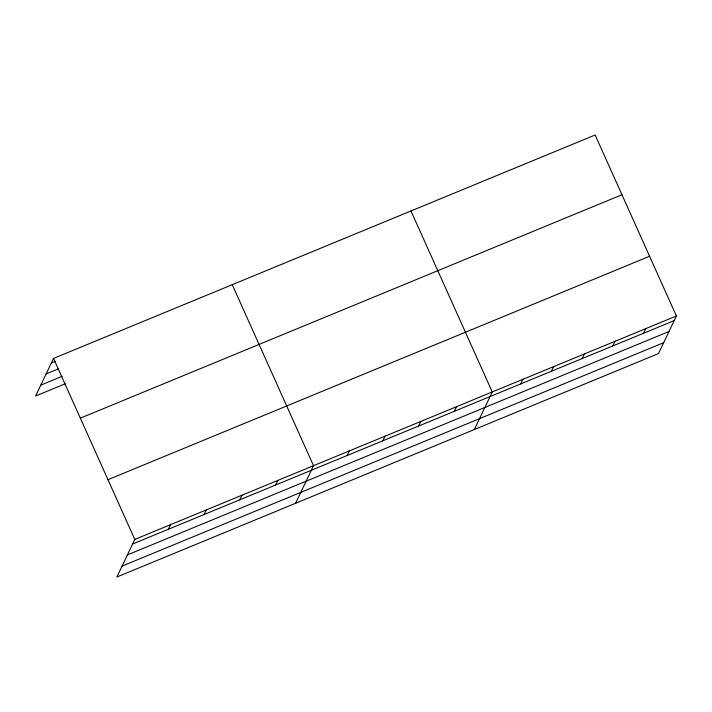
<?xml version="1.0" encoding="UTF-8"?>
<svg xmlns="http://www.w3.org/2000/svg" width="712" height="712" viewBox="0 0 712 712"><rect width="100%" height="100%" fill="white"/><g stroke="black" fill="none" stroke-linecap="round" stroke-linejoin="round"><path stroke-width="1.07" d="M676.4 315.995L134.79 539.42L116.866 577.005L658.475 353.579L676.4 315.995L595.134 134.995L53.525 358.421L35.6 396.005L65.219 383.786M168.335 529.283L170.533 524.673M204.086 514.545L206.284 509.926M239.828 499.797L242.027 495.187M275.571 485.05L277.778 480.44M295.596 503.268L313.52 465.692L232.254 284.693M347.064 455.555L349.272 450.945M382.816 440.808L385.014 436.198M418.558 426.061L420.756 421.451M454.309 411.322L456.508 406.703M474.326 429.541L492.25 391.965L410.984 210.966M520.748 383.91L522.946 379.3M551.435 371.255L553.633 366.635M582.122 358.59L584.329 353.98M612.818 345.925L615.017 341.315M643.506 333.269L645.713 328.659M51.326 363.031L55.411 361.349M46.138 373.916L58.393 368.861M40.789 385.121L62.238 376.274M80.34 418.158L621.95 194.732M107.975 479.692L649.584 256.267M132.592 544.03L674.202 320.605M127.404 554.915L669.013 331.489M122.055 566.12L663.664 342.695M53.525 358.421L134.79 539.42"/></g></svg>
